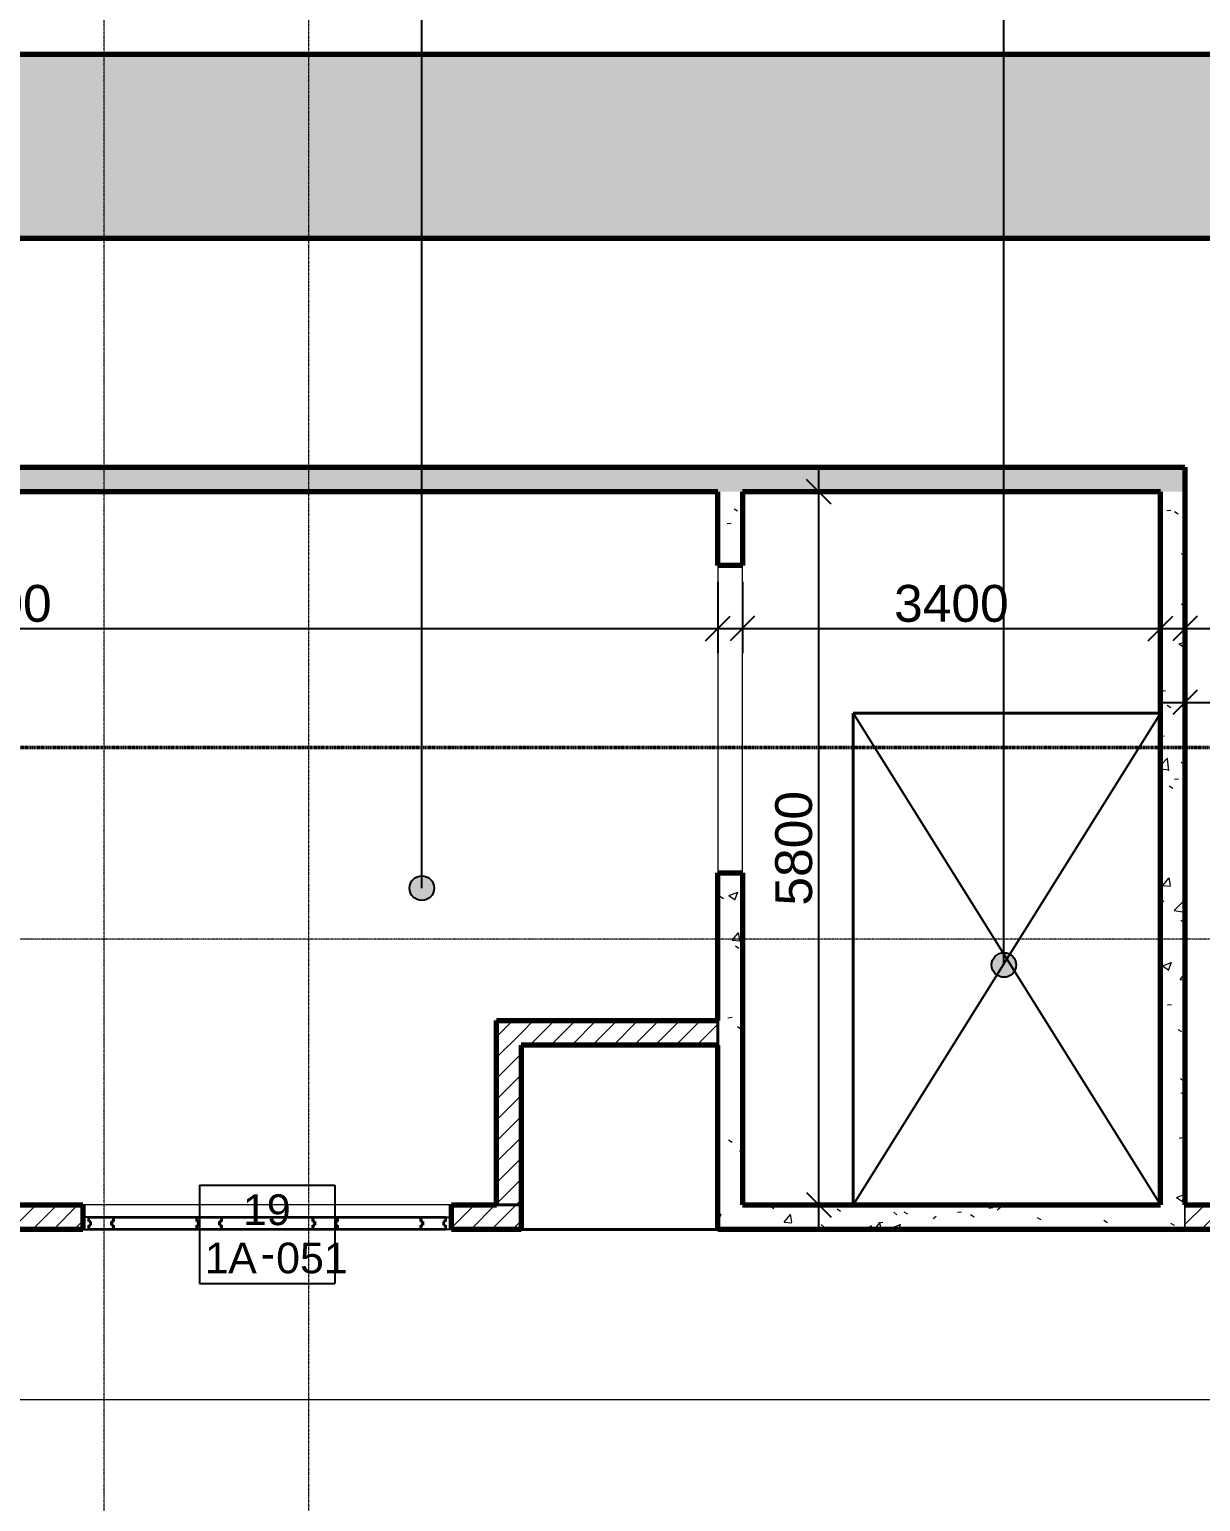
# Model space of a CAD drawing. Header units: millimetres. Extents: x -725999 to -647408, y -21008 to 19019.
# Drawn here: x -699690 to -690165, y -994 to 10979 of the extents above; entities that cross this region are included whole.
import ezdxf
from ezdxf.xclip import XClip

# ---------------------------------------------------------------- set-up
doc = ezdxf.new("R2010")
doc.units = ezdxf.units.MM
doc.header["$XCLIPFRAME"] = 0
doc.linetypes.add('DPA_Grid _ Level 100', pattern=[10, 5.5, -1.6, 1.3, -1.6])
for name, color, linetype, lineweight in [('_ _ A-DETL-OPENING', 1, 'Continuous', 25), ('A-ANNO-DIMS', 1, 'Continuous', 9), ('A-DOOR', 3, 'Continuous', 25), ('A-DOOR-E', 2, 'Continuous', 25), ('A-DOOR-FRAM', 3, 'Continuous', 25), ('A-DOOR-IDEN', 3, 'Continuous', 25), ('A-FLOR-E', 2, 'Continuous', 35), ('A-GENM', 1, 'Continuous', 9), ('A-ROOM-IDEN', 3, 'Continuous', 25), ('A-WALL', 5, 'Continuous', 35), ('A-WALL-PATT', 1, 'Continuous', 9), ('G-ANNO-SECL', 3, 'Continuous', 9), ('S-GRID', 251, 'Continuous', 9), ('WALL-E', 2, 'Continuous', 9)]:
    doc.layers.add(name, color=color, linetype=linetype, lineweight=lineweight)
doc.styles.add('Arial_1', font='arial.ttf', dxfattribs={"height": 250})
doc.styles.add('Arial_2', font='arial.ttf', dxfattribs={"height": 300})
doc.styles.add('Arial_3', font='arial.ttf', dxfattribs={"height": 2.5})
doc.dimstyles.new('DPA-DIM-3_0_T-T', dxfattribs={"dimscale": 304.8, "dimtxt": 306.07782, "dimasz": 0.656168, "dimexe": 0.656168, "dimexo": 0.0625, "dimgap": 0.164042, "dimtad": 1, "dimdec": 0, "dimzin": 0, "dimdsep": 46, "dimtxsty": 'Arial_2', "dimblk1": 'OBLIQUE', "dimblk2": 'OBLIQUE', "dimsah": 1, "dimcen": 0.09, "dimdle": 0.656168, "dimadec": 8, "dimazin": 0, "dimtfac": 1, "dimtdec": 4, "dimtix": 1, "dimtmove": 0, "dimatfit": 3, "dimfxl": 1.312336, "dimfxlon": 1, "dimtvp": 1, "dimtolj": 1, "dimtzin": 0, "dimarcsym": 2})
pattern_1 = [(50, (0, 0), (728.7365, -63.7558), [76.2, -838.2]), (355, (0, 0), (-140.9716, 764.2276), [60.96, -670.56]), (100.451, (60.7, -5.3), (587.77, 700.46675), [64.76, -712.36]), (46.184, (0, 203.2), (1084.3162, -168.171), [114.3, -1257.3]), (96.636, (90.4, 189.2), (949.6099, 989.7098), [97.14, -1068.54]), (351.184, (0, 203.2), (949.6206, 989.7012), [91.44, -1005.84]), (21, (101.6, 152.4), (606.45787, -409.06057), [76.2, -838.2]), (326, (101.6, 152.4), (247.20834, 736.7529), [60.96, -670.56]), (71.451, (152.14, 118.3), (853.66825, 327.6855), [64.76, -712.36]), (37.5, (0, 0), (12.35469, 338.22012), [33.528, -628.904, 33.528, -647.192, -673.1]), (37.5, (0, 0), (12.35469, 338.22012), [-1343.152, 33.528, -639.572]), (7.5, (0, 0), (267.27887, 400.72213), [33.528, -354.584, 33.528, -613.664, -256.54]), (7.5, (0, 0), (267.27887, 400.72213), [-1035.304, 33.528, -223.012]), (327.5, (-226.57, 0), (542.36333, -22.91534), [33.528, -220.472, 33.528, -758.952, -1051.56]), (327.5, (-226.57, 0), (542.36333, -22.91534), [-1046.48, 33.528, -1018.032]), (317.5, (-328.17, 0), (592.51696, 101.7071), [33.528, -296.672, 33.528, -492.76, -746.76]), (317.5, (-328.17, 0), (592.51696, 101.7071), [-856.488, 33.528, -713.232])]
pattern_2 = [(45, (0, 0), (-84.852814, 84.852814), [])]

# ---------------------------------------------------------------- blocks, each defined once
blk = doc.blocks.new('A33 - _Wall_ Access Panel 3000 x 3000-V1-4283-01 ENLARGED LOWER PLATFORM LEVEL - REFLECTED CEILING PLAN - SHEET 4')
at = {"layer": 'A-DOOR', "lineweight": 35}
for p, q in [((-572, 0), (-372, 0)), ((-572, -35), (-572, 0)), ((-372, 0), (-372, -35)), ((372, 0), (572, 0)), ((372, -35), (372, 0)), ((572, 0), (572, -35)), ((-1450, 0), (-1250, 0)), ((-1450, -35), (-1450, 0)), ((-1435, -35), (-1450, -35)), ((-1450, -100), (-1450, -65)), ((-1450, -65), (-1435, -65)), ((-1250, -100), (-1450, -100)), ((-1435, -65), (-1435, -35)), ((-1250, -35), (-1265, -35)), ((-1265, -35), (-1265, -65)), ((-1265, -35), (-1250, -35)), ((-1265, -65), (-1265, -35)), ((-1265, -65), (-1250, -65)), ((-1250, -65), (-1265, -65)), ((-1250, 0), (-1250, -35)), ((-1250, -35), (-1250, 0)), ((-1250, 0), (-572, 0)), ((-1250, -65), (-1250, -100)), ((-1250, -100), (-1250, -65)), ((-572, -100), (-1250, -100)), ((-572, 0), (-572, -35)), ((-557, -35), (-572, -35)), ((-572, -35), (-557, -35)), ((-572, -100), (-572, -65)), ((-572, -65), (-557, -65)), ((-557, -65), (-572, -65)), ((-572, -65), (-572, -100)), ((-372, -100), (-572, -100)), ((-557, -65), (-557, -35)), ((-557, -35), (-557, -65)), ((-372, -35), (-387, -35)), ((-387, -35), (-387, -65)), ((-387, -35), (-372, -35)), ((-387, -65), (-387, -35)), ((-387, -65), (-372, -65)), ((-372, -65), (-387, -65)), ((-372, -35), (-372, 0)), ((-372, 0), (372, 0)), ((-372, -65), (-372, -100)), ((-372, -100), (-372, -65)), ((372, -100), (-372, -100)), ((372, 0), (372, -35)), ((387, -35), (372, -35)), ((372, -35), (387, -35)), ((372, -100), (372, -65)), ((372, -65), (387, -65)), ((387, -65), (372, -65)), ((372, -65), (372, -100)), ((572, -100), (372, -100)), ((387, -65), (387, -35)), ((387, -35), (387, -65)), ((572, -35), (557, -35)), ((557, -35), (557, -65)), ((557, -35), (572, -35)), ((557, -65), (557, -35)), ((557, -65), (572, -65)), ((572, -65), (557, -65)), ((572, -35), (572, 0)), ((572, 0), (1250, 0)), ((572, -65), (572, -100)), ((572, -100), (572, -65)), ((1250, -100), (572, -100)), ((1250, 0), (1450, 0)), ((1250, -35), (1250, 0)), ((1250, 0), (1250, -35)), ((1265, -35), (1250, -35)), ((1250, -35), (1265, -35)), ((1250, -100), (1250, -65)), ((1250, -65), (1265, -65)), ((1265, -65), (1250, -65)), ((1250, -65), (1250, -100)), ((1450, -100), (1250, -100)), ((1265, -65), (1265, -35)), ((1265, -35), (1265, -65)), ((1450, -35), (1435, -35)), ((1435, -35), (1435, -65)), ((1435, -65), (1450, -65)), ((1450, 0), (1450, -35)), ((1450, -65), (1450, -100))]:
    blk.add_line(p, q, dxfattribs=at)
at = {"layer": 'A-DOOR-E'}
for p, q in [((-372, 0), (-572, 0)), ((-572, 0), (-572, -35)), ((-372, -35), (-372, 0)), ((372, 0), (372, -35)), ((572, 0), (372, 0)), ((572, -35), (572, 0)), ((-1450, 0), (-1450, -35)), ((-1450, -65), (-1450, -100)), ((-1250, 0), (-1449, 0)), ((-1449, -35), (-1435, -35)), ((-1435, -65), (-1449, -65)), ((-1449, -100), (-1250, -100)), ((-1435, -35), (-1435, -65)), ((-1265, -65), (-1265, -35)), ((-1265, -35), (-1250, -35)), ((-1250, -35), (-1265, -35)), ((-1265, -35), (-1265, -65)), ((-1265, -65), (-1265, -35)), ((-1265, -35), (-1250, -35)), ((-1250, -35), (-1265, -35)), ((-1265, -35), (-1265, -65)), ((-1265, -65), (-1265, -35)), ((-1265, -35), (-1250, -35)), ((-1265, -65), (-1265, -35)), ((-1265, -35), (-1250, -35)), ((-1265, -35), (-1250, -35)), ((-1265, -65), (-1265, -35)), ((-1250, -35), (-1265, -35)), ((-1265, -35), (-1265, -65)), ((-1250, -65), (-1265, -65)), ((-1265, -65), (-1250, -65)), ((-1250, -65), (-1265, -65)), ((-1265, -65), (-1250, -65)), ((-1250, -65), (-1265, -65)), ((-1250, -65), (-1265, -65)), ((-1250, -65), (-1265, -65)), ((-1265, -65), (-1250, -65)), ((-1250, -35), (-1250, 0)), ((-572, 0), (-1250, 0)), ((-1250, 0), (-1250, -35)), ((-1250, -35), (-1250, 0)), ((-1250, 0), (-572, 0)), ((-572, 0), (-1250, 0)), ((-1250, 0), (-1250, -35)), ((-1250, -35), (-1250, 0)), ((-1250, 0), (-572, 0)), ((-1250, -35), (-1250, 0)), ((-1250, 0), (-572, 0)), ((-1250, 0), (-572, 0)), ((-1250, -35), (-1250, 0)), ((-572, 0), (-1250, 0)), ((-1250, 0), (-1250, -35)), ((-1250, -100), (-1250, -65)), ((-1250, -65), (-1250, -100)), ((-1250, -100), (-1250, -65)), ((-1250, -65), (-1250, -100)), ((-1250, -100), (-1250, -65)), ((-1250, -100), (-1250, -65)), ((-1250, -100), (-1250, -65)), ((-1250, -65), (-1250, -100)), ((-1250, -100), (-572, -100)), ((-572, -100), (-1250, -100)), ((-1250, -100), (-572, -100)), ((-572, -100), (-1250, -100)), ((-572, -100), (-1250, -100)), ((-572, -100), (-1250, -100)), ((-1250, -100), (-572, -100)), ((-572, -35), (-572, 0)), ((-572, 0), (-572, -35)), ((-572, -35), (-572, 0)), ((-572, 0), (-572, -35)), ((-572, 0), (-572, -35)), ((-572, 0), (-572, -35)), ((-572, -35), (-572, 0)), ((-572, -35), (-557, -35)), ((-557, -35), (-572, -35)), ((-572, -35), (-557, -35)), ((-557, -35), (-572, -35)), ((-572, -35), (-557, -35)), ((-572, -35), (-557, -35)), ((-572, -35), (-557, -35)), ((-557, -35), (-572, -35)), ((-557, -65), (-572, -65)), ((-572, -65), (-572, -100)), ((-572, -100), (-572, -65)), ((-572, -65), (-557, -65)), ((-557, -65), (-572, -65)), ((-572, -65), (-572, -100)), ((-572, -100), (-572, -65)), ((-572, -65), (-557, -65)), ((-557, -65), (-572, -65)), ((-572, -65), (-572, -100)), ((-557, -65), (-572, -65)), ((-572, -65), (-572, -100)), ((-572, -65), (-572, -100)), ((-557, -65), (-572, -65)), ((-572, -100), (-572, -65)), ((-572, -65), (-557, -65)), ((-572, -100), (-372, -100)), ((-557, -35), (-557, -65)), ((-557, -65), (-557, -35)), ((-557, -35), (-557, -65)), ((-557, -65), (-557, -35)), ((-557, -35), (-557, -65)), ((-557, -35), (-557, -65)), ((-557, -35), (-557, -65)), ((-557, -65), (-557, -35)), ((-387, -65), (-387, -35)), ((-387, -35), (-372, -35)), ((-372, -35), (-387, -35)), ((-387, -35), (-387, -65)), ((-387, -65), (-387, -35)), ((-387, -35), (-372, -35)), ((-372, -35), (-387, -35)), ((-387, -35), (-387, -65)), ((-387, -65), (-387, -35)), ((-387, -35), (-372, -35)), ((-387, -65), (-387, -35)), ((-387, -35), (-372, -35)), ((-387, -35), (-372, -35)), ((-387, -65), (-387, -35)), ((-372, -35), (-387, -35)), ((-387, -35), (-387, -65)), ((-372, -65), (-387, -65)), ((-387, -65), (-372, -65)), ((-372, -65), (-387, -65)), ((-387, -65), (-372, -65)), ((-372, -65), (-387, -65)), ((-372, -65), (-387, -65)), ((-372, -65), (-387, -65)), ((-387, -65), (-372, -65)), ((372, 0), (-372, 0)), ((-372, 0), (-372, -35)), ((-372, -35), (-372, 0)), ((-372, 0), (372, 0)), ((372, 0), (-372, 0)), ((-372, 0), (-372, -35)), ((-372, -35), (-372, 0)), ((-372, 0), (372, 0)), ((-372, -35), (-372, 0)), ((-372, 0), (372, 0)), ((-372, 0), (372, 0)), ((-372, -35), (-372, 0)), ((372, 0), (-372, 0)), ((-372, 0), (-372, -35)), ((-372, -100), (-372, -65)), ((-372, -65), (-372, -100)), ((-372, -100), (-372, -65)), ((-372, -65), (-372, -100)), ((-372, -100), (-372, -65)), ((-372, -100), (-372, -65)), ((-372, -100), (-372, -65)), ((-372, -65), (-372, -100)), ((-372, -100), (372, -100)), ((372, -100), (-372, -100)), ((-372, -100), (372, -100)), ((372, -100), (-372, -100)), ((372, -100), (-372, -100)), ((372, -100), (-372, -100)), ((-372, -100), (372, -100)), ((372, -35), (372, 0)), ((372, 0), (372, -35)), ((372, -35), (372, 0)), ((372, 0), (372, -35)), ((372, 0), (372, -35)), ((372, 0), (372, -35)), ((372, -35), (372, 0)), ((372, -35), (387, -35)), ((387, -35), (372, -35)), ((372, -35), (387, -35)), ((387, -35), (372, -35)), ((372, -35), (387, -35)), ((372, -35), (387, -35)), ((372, -35), (387, -35)), ((387, -35), (372, -35)), ((387, -65), (372, -65)), ((372, -65), (372, -100)), ((372, -100), (372, -65)), ((372, -65), (387, -65)), ((387, -65), (372, -65)), ((372, -65), (372, -100)), ((372, -100), (372, -65)), ((372, -65), (387, -65)), ((387, -65), (372, -65)), ((372, -65), (372, -100)), ((387, -65), (372, -65)), ((372, -65), (372, -100)), ((372, -65), (372, -100)), ((387, -65), (372, -65)), ((372, -100), (372, -65)), ((372, -65), (387, -65)), ((372, -100), (572, -100)), ((387, -35), (387, -65)), ((387, -65), (387, -35)), ((387, -35), (387, -65)), ((387, -65), (387, -35)), ((387, -35), (387, -65)), ((387, -35), (387, -65)), ((387, -35), (387, -65)), ((387, -65), (387, -35)), ((557, -65), (557, -35)), ((557, -35), (572, -35)), ((572, -35), (557, -35)), ((557, -35), (557, -65)), ((557, -65), (557, -35)), ((557, -35), (572, -35)), ((572, -35), (557, -35)), ((557, -35), (557, -65)), ((557, -65), (557, -35)), ((557, -35), (572, -35)), ((557, -65), (557, -35)), ((557, -35), (572, -35)), ((557, -35), (572, -35)), ((557, -65), (557, -35)), ((572, -35), (557, -35)), ((557, -35), (557, -65)), ((572, -65), (557, -65)), ((557, -65), (572, -65)), ((572, -65), (557, -65)), ((557, -65), (572, -65)), ((572, -65), (557, -65)), ((572, -65), (557, -65)), ((572, -65), (557, -65)), ((557, -65), (572, -65)), ((1250, 0), (572, 0)), ((572, 0), (572, -35)), ((572, -35), (572, 0)), ((572, 0), (1250, 0)), ((1250, 0), (572, 0)), ((572, 0), (572, -35)), ((572, -35), (572, 0)), ((572, 0), (1250, 0)), ((572, -35), (572, 0)), ((572, 0), (1250, 0)), ((572, 0), (1250, 0)), ((572, -35), (572, 0)), ((1250, 0), (572, 0)), ((572, 0), (572, -35)), ((572, -100), (572, -65)), ((572, -65), (572, -100)), ((572, -100), (572, -65)), ((572, -65), (572, -100)), ((572, -100), (572, -65)), ((572, -100), (572, -65)), ((572, -100), (572, -65)), ((572, -65), (572, -100)), ((572, -100), (1250, -100)), ((1250, -100), (572, -100)), ((572, -100), (1250, -100)), ((1250, -100), (572, -100)), ((1250, -100), (572, -100)), ((1250, -100), (572, -100)), ((572, -100), (1250, -100)), ((1450, 0), (1250, 0)), ((1250, 0), (1250, -35)), ((1250, -35), (1250, 0)), ((1250, 0), (1250, -35)), ((1250, -35), (1250, 0)), ((1250, 0), (1250, -35)), ((1250, 0), (1250, -35)), ((1250, 0), (1250, -35)), ((1250, -35), (1250, 0)), ((1250, -35), (1265, -35)), ((1265, -35), (1250, -35)), ((1250, -35), (1265, -35)), ((1265, -35), (1250, -35)), ((1250, -35), (1265, -35)), ((1250, -35), (1265, -35)), ((1250, -35), (1265, -35)), ((1265, -35), (1250, -35)), ((1265, -65), (1250, -65)), ((1250, -65), (1250, -100)), ((1250, -100), (1250, -65)), ((1250, -65), (1265, -65)), ((1265, -65), (1250, -65)), ((1250, -65), (1250, -100)), ((1250, -100), (1250, -65)), ((1250, -65), (1265, -65)), ((1265, -65), (1250, -65)), ((1250, -65), (1250, -100)), ((1265, -65), (1250, -65)), ((1250, -65), (1250, -100)), ((1250, -65), (1250, -100)), ((1265, -65), (1250, -65)), ((1250, -100), (1250, -65)), ((1250, -65), (1265, -65)), ((1250, -100), (1450, -100)), ((1265, -35), (1265, -65)), ((1265, -65), (1265, -35)), ((1265, -35), (1265, -65)), ((1265, -65), (1265, -35)), ((1265, -35), (1265, -65)), ((1265, -35), (1265, -65)), ((1265, -35), (1265, -65)), ((1265, -65), (1265, -35)), ((1435, -65), (1435, -35)), ((1435, -35), (1450, -35)), ((1450, -65), (1435, -65)), ((1450, -35), (1450, 0)), ((1450, -100), (1450, -65))]:
    blk.add_line(p, q, dxfattribs=at)
at = {"layer": 'A-DOOR-FRAM'}
for p, q in [((-1500, 0), (-1500, -100)), ((-1450, 0), (-1500, 0)), ((-1500, -100), (-1450, -100)), ((-1450, -35), (-1450, 0)), ((-1435, -35), (-1450, -35)), ((-1450, -65), (-1435, -65)), ((-1450, -100), (-1450, -65)), ((-1435, -65), (-1435, -35)), ((1435, -65), (1435, -35)), ((1435, -35), (1450, -35)), ((1450, -65), (1435, -65)), ((1450, 0), (1500, 0)), ((1450, -35), (1450, 0)), ((1450, -100), (1450, -65)), ((1500, -100), (1450, -100)), ((1500, 0), (1500, -100))]:
    blk.add_line(p, q, dxfattribs=at)
blk = doc.blocks.new('DPA_Door Tag - Standard-4918896-4283-01 ENLARGED LOWER PLATFORM LEVEL - REFLECTED CEILING PLAN - SHEET 4')
at = {"layer": 'A-DOOR-IDEN'}
for p, q in [((-5.5, 4), (-5.5, -4)), ((-5.5, 4), (5.5, 4)), ((5.5, 4), (5.5, -4)), ((-5.5, -4), (5.5, -4))]:
    blk.add_line(p, q, dxfattribs=at)
at = {"layer": 'A-DOOR-IDEN', "lineweight": 9, "insert": (-0.53, -0.28), "char_height": 2.5, "width": 1.443, "attachment_point": 1, "style": 'Arial_3'}
blk.add_mtext('-', dxfattribs=at)
blk = doc.blocks.new('A33 - _Wall_ Access Panel 3000 x 3000-18927020-4180-01 LOWER PLATFORM LEVEL - REFLECTED CEILING PLAN')
at = {"layer": 'A-DOOR', "lineweight": 9}
for p, q in [((-572, 0), (-372, 0)), ((-572, -35), (-572, 0)), ((-372, 0), (-372, -35)), ((372, 0), (572, 0)), ((372, -35), (372, 0)), ((572, 0), (572, -35)), ((-1450, 0), (-1250, 0)), ((-1450, -35), (-1450, 0)), ((-1435, -35), (-1450, -35)), ((-1450, -100), (-1450, -65)), ((-1450, -65), (-1435, -65)), ((-1250, -100), (-1450, -100)), ((-1435, -65), (-1435, -35)), ((-1250, -35), (-1265, -35)), ((-1265, -35), (-1265, -65)), ((-1265, -35), (-1250, -35)), ((-1265, -65), (-1265, -35)), ((-1265, -65), (-1250, -65)), ((-1250, -65), (-1265, -65)), ((-1250, 0), (-1250, -35)), ((-1250, -35), (-1250, 0)), ((-1250, 0), (-572, 0)), ((-1250, -65), (-1250, -100)), ((-1250, -100), (-1250, -65)), ((-572, -100), (-1250, -100)), ((-572, 0), (-572, -35)), ((-557, -35), (-572, -35)), ((-572, -35), (-557, -35)), ((-572, -100), (-572, -65)), ((-572, -65), (-557, -65)), ((-557, -65), (-572, -65)), ((-572, -65), (-572, -100)), ((-372, -100), (-572, -100)), ((-557, -65), (-557, -35)), ((-557, -35), (-557, -65)), ((-372, -35), (-387, -35)), ((-387, -35), (-387, -65)), ((-387, -35), (-372, -35)), ((-387, -65), (-387, -35)), ((-387, -65), (-372, -65)), ((-372, -65), (-387, -65)), ((-372, -35), (-372, 0)), ((-372, 0), (372, 0)), ((-372, -65), (-372, -100)), ((-372, -100), (-372, -65)), ((372, -100), (-372, -100)), ((372, 0), (372, -35)), ((387, -35), (372, -35)), ((372, -35), (387, -35)), ((372, -100), (372, -65)), ((372, -65), (387, -65)), ((387, -65), (372, -65)), ((372, -65), (372, -100)), ((572, -100), (372, -100)), ((387, -65), (387, -35)), ((387, -35), (387, -65)), ((572, -35), (557, -35)), ((557, -35), (557, -65)), ((557, -35), (572, -35)), ((557, -65), (557, -35)), ((557, -65), (572, -65)), ((572, -65), (557, -65)), ((572, -35), (572, 0)), ((572, 0), (1250, 0)), ((572, -65), (572, -100)), ((572, -100), (572, -65)), ((1250, -100), (572, -100)), ((1250, 0), (1450, 0)), ((1250, -35), (1250, 0)), ((1250, 0), (1250, -35)), ((1265, -35), (1250, -35)), ((1250, -35), (1265, -35)), ((1250, -100), (1250, -65)), ((1250, -65), (1265, -65)), ((1265, -65), (1250, -65)), ((1250, -65), (1250, -100)), ((1450, -100), (1250, -100)), ((1265, -65), (1265, -35)), ((1265, -35), (1265, -65)), ((1450, -35), (1435, -35)), ((1435, -35), (1435, -65)), ((1435, -65), (1450, -65)), ((1450, 0), (1450, -35)), ((1450, -65), (1450, -100))]:
    blk.add_line(p, q, dxfattribs=at)
at = {"layer": 'A-DOOR-E'}
for p, q in [((-372, 0), (-572, 0)), ((-572, 0), (-572, -35)), ((-372, -35), (-372, 0)), ((372, 0), (372, -35)), ((572, 0), (372, 0)), ((572, -35), (572, 0)), ((-1250, 0), (-1450, 0)), ((-1450, 0), (-1450, -35)), ((-1450, -35), (-1435, -35)), ((-1435, -65), (-1450, -65)), ((-1450, -65), (-1450, -100)), ((-1450, -100), (-1250, -100)), ((-1435, -35), (-1435, -65)), ((-1265, -65), (-1265, -35)), ((-1265, -35), (-1250, -35)), ((-1250, -35), (-1265, -35)), ((-1265, -35), (-1265, -65)), ((-1265, -65), (-1265, -35)), ((-1265, -35), (-1250, -35)), ((-1250, -35), (-1265, -35)), ((-1265, -35), (-1265, -65)), ((-1265, -65), (-1265, -35)), ((-1265, -35), (-1250, -35)), ((-1265, -65), (-1265, -35)), ((-1265, -35), (-1250, -35)), ((-1265, -35), (-1250, -35)), ((-1265, -65), (-1265, -35)), ((-1250, -35), (-1265, -35)), ((-1265, -35), (-1265, -65)), ((-1250, -65), (-1265, -65)), ((-1265, -65), (-1250, -65)), ((-1250, -65), (-1265, -65)), ((-1265, -65), (-1250, -65)), ((-1250, -65), (-1265, -65)), ((-1250, -65), (-1265, -65)), ((-1250, -65), (-1265, -65)), ((-1265, -65), (-1250, -65)), ((-1250, -35), (-1250, 0)), ((-572, 0), (-1250, 0)), ((-1250, 0), (-1250, -35)), ((-1250, -35), (-1250, 0)), ((-1250, 0), (-572, 0)), ((-572, 0), (-1250, 0)), ((-1250, 0), (-1250, -35)), ((-1250, -35), (-1250, 0)), ((-1250, 0), (-572, 0)), ((-1250, -35), (-1250, 0)), ((-1250, 0), (-572, 0)), ((-1250, 0), (-572, 0)), ((-1250, -35), (-1250, 0)), ((-572, 0), (-1250, 0)), ((-1250, 0), (-1250, -35)), ((-1250, -100), (-1250, -65)), ((-1250, -65), (-1250, -100)), ((-1250, -100), (-1250, -65)), ((-1250, -65), (-1250, -100)), ((-1250, -100), (-1250, -65)), ((-1250, -100), (-1250, -65)), ((-1250, -100), (-1250, -65)), ((-1250, -65), (-1250, -100)), ((-1250, -100), (-572, -100)), ((-572, -100), (-1250, -100)), ((-1250, -100), (-572, -100)), ((-572, -100), (-1250, -100)), ((-572, -100), (-1250, -100)), ((-572, -100), (-1250, -100)), ((-1250, -100), (-572, -100)), ((-572, -35), (-572, 0)), ((-572, 0), (-572, -35)), ((-572, -35), (-572, 0)), ((-572, 0), (-572, -35)), ((-572, 0), (-572, -35)), ((-572, 0), (-572, -35)), ((-572, -35), (-572, 0)), ((-572, -35), (-557, -35)), ((-557, -35), (-572, -35)), ((-572, -35), (-557, -35)), ((-557, -35), (-572, -35)), ((-572, -35), (-557, -35)), ((-572, -35), (-557, -35)), ((-572, -35), (-557, -35)), ((-557, -35), (-572, -35)), ((-557, -65), (-572, -65)), ((-572, -65), (-572, -100)), ((-572, -100), (-572, -65)), ((-572, -65), (-557, -65)), ((-557, -65), (-572, -65)), ((-572, -65), (-572, -100)), ((-572, -100), (-572, -65)), ((-572, -65), (-557, -65)), ((-557, -65), (-572, -65)), ((-572, -65), (-572, -100)), ((-557, -65), (-572, -65)), ((-572, -65), (-572, -100)), ((-572, -65), (-572, -100)), ((-557, -65), (-572, -65)), ((-572, -100), (-572, -65)), ((-572, -65), (-557, -65)), ((-572, -100), (-372, -100)), ((-557, -35), (-557, -65)), ((-557, -65), (-557, -35)), ((-557, -35), (-557, -65)), ((-557, -65), (-557, -35)), ((-557, -35), (-557, -65)), ((-557, -35), (-557, -65)), ((-557, -35), (-557, -65)), ((-557, -65), (-557, -35)), ((-387, -65), (-387, -35)), ((-387, -35), (-372, -35)), ((-372, -35), (-387, -35)), ((-387, -35), (-387, -65)), ((-387, -65), (-387, -35)), ((-387, -35), (-372, -35)), ((-372, -35), (-387, -35)), ((-387, -35), (-387, -65)), ((-387, -65), (-387, -35)), ((-387, -35), (-372, -35)), ((-387, -65), (-387, -35)), ((-387, -35), (-372, -35)), ((-387, -35), (-372, -35)), ((-387, -65), (-387, -35)), ((-372, -35), (-387, -35)), ((-387, -35), (-387, -65)), ((-372, -65), (-387, -65)), ((-387, -65), (-372, -65)), ((-372, -65), (-387, -65)), ((-387, -65), (-372, -65)), ((-372, -65), (-387, -65)), ((-372, -65), (-387, -65)), ((-372, -65), (-387, -65)), ((-387, -65), (-372, -65)), ((372, 0), (-372, 0)), ((-372, 0), (-372, -35)), ((-372, -35), (-372, 0)), ((-372, 0), (372, 0)), ((372, 0), (-372, 0)), ((-372, 0), (-372, -35)), ((-372, -35), (-372, 0)), ((-372, 0), (372, 0)), ((-372, -35), (-372, 0)), ((-372, 0), (372, 0)), ((-372, 0), (372, 0)), ((-372, -35), (-372, 0)), ((372, 0), (-372, 0)), ((-372, 0), (-372, -35)), ((-372, -100), (-372, -65)), ((-372, -65), (-372, -100)), ((-372, -100), (-372, -65)), ((-372, -65), (-372, -100)), ((-372, -100), (-372, -65)), ((-372, -100), (-372, -65)), ((-372, -100), (-372, -65)), ((-372, -65), (-372, -100)), ((-372, -100), (372, -100)), ((372, -100), (-372, -100)), ((-372, -100), (372, -100)), ((372, -100), (-372, -100)), ((372, -100), (-372, -100)), ((372, -100), (-372, -100)), ((-372, -100), (372, -100)), ((372, -35), (372, 0)), ((372, 0), (372, -35)), ((372, -35), (372, 0)), ((372, 0), (372, -35)), ((372, 0), (372, -35)), ((372, 0), (372, -35)), ((372, -35), (372, 0)), ((372, -35), (387, -35)), ((387, -35), (372, -35)), ((372, -35), (387, -35)), ((387, -35), (372, -35)), ((372, -35), (387, -35)), ((372, -35), (387, -35)), ((372, -35), (387, -35)), ((387, -35), (372, -35)), ((387, -65), (372, -65)), ((372, -65), (372, -100)), ((372, -100), (372, -65)), ((372, -65), (387, -65)), ((387, -65), (372, -65)), ((372, -65), (372, -100)), ((372, -100), (372, -65)), ((372, -65), (387, -65)), ((387, -65), (372, -65)), ((372, -65), (372, -100)), ((387, -65), (372, -65)), ((372, -65), (372, -100)), ((372, -65), (372, -100)), ((387, -65), (372, -65)), ((372, -100), (372, -65)), ((372, -65), (387, -65)), ((372, -100), (572, -100)), ((387, -35), (387, -65)), ((387, -65), (387, -35)), ((387, -35), (387, -65)), ((387, -65), (387, -35)), ((387, -35), (387, -65)), ((387, -35), (387, -65)), ((387, -35), (387, -65)), ((387, -65), (387, -35)), ((557, -65), (557, -35)), ((557, -35), (572, -35)), ((572, -35), (557, -35)), ((557, -35), (557, -65)), ((557, -65), (557, -35)), ((557, -35), (572, -35)), ((572, -35), (557, -35)), ((557, -35), (557, -65)), ((557, -65), (557, -35)), ((557, -35), (572, -35)), ((557, -65), (557, -35)), ((557, -35), (572, -35)), ((557, -35), (572, -35)), ((557, -65), (557, -35)), ((572, -35), (557, -35)), ((557, -35), (557, -65)), ((572, -65), (557, -65)), ((557, -65), (572, -65)), ((572, -65), (557, -65)), ((557, -65), (572, -65)), ((572, -65), (557, -65)), ((572, -65), (557, -65)), ((572, -65), (557, -65)), ((557, -65), (572, -65)), ((1250, 0), (572, 0)), ((572, 0), (572, -35)), ((572, -35), (572, 0)), ((572, 0), (1250, 0)), ((1250, 0), (572, 0)), ((572, 0), (572, -35)), ((572, -35), (572, 0)), ((572, 0), (1250, 0)), ((572, -35), (572, 0)), ((572, 0), (1250, 0)), ((572, 0), (1250, 0)), ((572, -35), (572, 0)), ((1250, 0), (572, 0)), ((572, 0), (572, -35)), ((572, -100), (572, -65)), ((572, -65), (572, -100)), ((572, -100), (572, -65)), ((572, -65), (572, -100)), ((572, -100), (572, -65)), ((572, -100), (572, -65)), ((572, -100), (572, -65)), ((572, -65), (572, -100)), ((572, -100), (1250, -100)), ((1250, -100), (572, -100)), ((572, -100), (1250, -100)), ((1250, -100), (572, -100)), ((1250, -100), (572, -100)), ((1250, -100), (572, -100)), ((572, -100), (1250, -100)), ((1450, 0), (1250, 0)), ((1250, 0), (1250, -35)), ((1250, -35), (1250, 0)), ((1250, 0), (1250, -35)), ((1250, -35), (1250, 0)), ((1250, 0), (1250, -35)), ((1250, 0), (1250, -35)), ((1250, 0), (1250, -35)), ((1250, -35), (1250, 0)), ((1250, -35), (1265, -35)), ((1265, -35), (1250, -35)), ((1250, -35), (1265, -35)), ((1265, -35), (1250, -35)), ((1250, -35), (1265, -35)), ((1250, -35), (1265, -35)), ((1250, -35), (1265, -35)), ((1265, -35), (1250, -35)), ((1265, -65), (1250, -65)), ((1250, -65), (1250, -100)), ((1250, -100), (1250, -65)), ((1250, -65), (1265, -65)), ((1265, -65), (1250, -65)), ((1250, -65), (1250, -100)), ((1250, -100), (1250, -65)), ((1250, -65), (1265, -65)), ((1265, -65), (1250, -65)), ((1250, -65), (1250, -100)), ((1265, -65), (1250, -65)), ((1250, -65), (1250, -100)), ((1250, -65), (1250, -100)), ((1265, -65), (1250, -65)), ((1250, -100), (1250, -65)), ((1250, -65), (1265, -65)), ((1250, -100), (1450, -100)), ((1265, -35), (1265, -65)), ((1265, -65), (1265, -35)), ((1265, -35), (1265, -65)), ((1265, -65), (1265, -35)), ((1265, -35), (1265, -65)), ((1265, -35), (1265, -65)), ((1265, -35), (1265, -65)), ((1265, -65), (1265, -35)), ((1435, -65), (1435, -35)), ((1435, -35), (1450, -35)), ((1450, -65), (1435, -65)), ((1450, -35), (1450, 0)), ((1450, -100), (1450, -65))]:
    blk.add_line(p, q, dxfattribs=at)
at = {"layer": 'A-DOOR-FRAM'}
for p, q in [((-1500, 0), (-1500, -100)), ((-1450, 0), (-1500, 0)), ((-1500, -100), (-1450, -100)), ((-1450, -35), (-1450, 0)), ((-1435, -35), (-1450, -35)), ((-1450, -65), (-1435, -65)), ((-1450, -100), (-1450, -65)), ((-1435, -65), (-1435, -35)), ((1435, -65), (1435, -35)), ((1435, -35), (1450, -35)), ((1450, -65), (1435, -65)), ((1450, 0), (1500, 0)), ((1450, -35), (1450, 0)), ((1450, -100), (1450, -65)), ((1500, -100), (1450, -100)), ((1500, 0), (1500, -100))]:
    blk.add_line(p, q, dxfattribs=at)
blk = doc.blocks.new('Stucture Guage3 - Stucture Guage-9321298-4180-01 LOWER PLATFORM LEVEL - REFLECTED CEILING PLAN')
at = {"layer": 'A-GENM'}
blk.add_line((-708629, -163), (-653199, -163), dxfattribs=at)
blk = doc.blocks.new('C-1-PP19-AR-4180-01-B_20250908-040939_EXDOWNLIGHT')
at = {"layer": 'A-DOOR-E'}
blk.add_blockref('A33 - _Wall_ Access Panel 3000 x 3000-18927020-4180-01 LOWER PLATFORM LEVEL - REFLECTED CEILING PLAN', (46925, -2260), dxfattribs=at)
at = {"layer": 'A-GENM'}
blk.add_blockref('Stucture Guage3 - Stucture Guage-9321298-4180-01 LOWER PLATFORM LEVEL - REFLECTED CEILING PLAN', (743759, -3579), dxfattribs=at)
blk = doc.blocks.new('_Oblique')
at = {"color": 0, "linetype": 'ByBlock', "lineweight": -2}
blk.add_line((-0.5, -0.5), (0.5, 0.5), dxfattribs=at)
blk = doc.blocks.new('*D758')
at = {"layer": 'A-ANNO-DIMS', "color": 0, "lineweight": -2, "transparency": 16777216}
for p, q in [((-8455, 11028), (-8455, 10447)), ((3545, 11028), (3545, 10447)), ((-8655, 10647), (3745, 10647))]:
    blk.add_line(p, q, dxfattribs=at)
at = {"layer": 'Defpoints', "color": 0, "transparency": 16777216}
for p in [(-8455, 11047), (3545, 11047), (3545, 10647)]:
    blk.add_point(p, dxfattribs=at)
at = {"layer": 'A-ANNO-DIMS', "color": 0, "lineweight": -2, "transparency": 16777216, "xscale": 200, "yscale": 200, "zscale": 200, "rotation": 180}
blk.add_blockref('_Oblique', (-8455, 10647), dxfattribs=at)
at = {"layer": 'A-ANNO-DIMS', "color": 0, "lineweight": -2, "transparency": 16777216, "xscale": 200, "yscale": 200, "zscale": 200}
blk.add_blockref('_Oblique', (3545, 10647), dxfattribs=at)
at = {"layer": 'A-ANNO-DIMS', "color": 0, "transparency": 16777216, "insert": (-2455, 10850), "char_height": 300, "width": 1384.41, "attachment_point": 5, "style": 'Arial_2'}
blk.add_mtext('\\A1;12000', dxfattribs=at)
blk = doc.blocks.new('*D759')
at = {"layer": 'A-ANNO-DIMS', "color": 0, "lineweight": -2, "transparency": 16777216}
for p, q in [((3745, 11028), (3745, 10447)), ((7145, 11028), (7145, 10447)), ((3545, 10647), (7345, 10647))]:
    blk.add_line(p, q, dxfattribs=at)
at = {"layer": 'Defpoints', "color": 0, "transparency": 16777216}
for p in [(3745, 11047), (7145, 11047), (7145, 10647)]:
    blk.add_point(p, dxfattribs=at)
at = {"layer": 'A-ANNO-DIMS', "color": 0, "lineweight": -2, "transparency": 16777216, "xscale": 200, "yscale": 200, "zscale": 200, "rotation": 180}
blk.add_blockref('_Oblique', (3745, 10647), dxfattribs=at)
at = {"layer": 'A-ANNO-DIMS', "color": 0, "lineweight": -2, "transparency": 16777216, "xscale": 200, "yscale": 200, "zscale": 200}
blk.add_blockref('_Oblique', (7145, 10647), dxfattribs=at)
at = {"layer": 'A-ANNO-DIMS', "color": 0, "transparency": 16777216, "insert": (5445, 10850), "char_height": 300, "width": 1107.53, "attachment_point": 5, "style": 'Arial_2'}
blk.add_mtext('\\A1;3400', dxfattribs=at)
blk = doc.blocks.new('*D760')
at = {"layer": 'A-ANNO-DIMS', "color": 0, "lineweight": -2, "transparency": 16777216}
for p, q in [((7345, 11028), (7345, 10447)), ((17185, 11028), (17185, 10447)), ((7145, 10647), (17385, 10647))]:
    blk.add_line(p, q, dxfattribs=at)
at = {"layer": 'Defpoints', "color": 0, "transparency": 16777216}
for p in [(7345, 11047), (17185, 11047), (17185, 10647)]:
    blk.add_point(p, dxfattribs=at)
at = {"layer": 'A-ANNO-DIMS', "color": 0, "lineweight": -2, "transparency": 16777216, "xscale": 200, "yscale": 200, "zscale": 200, "rotation": 180}
blk.add_blockref('_Oblique', (7345, 10647), dxfattribs=at)
at = {"layer": 'A-ANNO-DIMS', "color": 0, "lineweight": -2, "transparency": 16777216, "xscale": 200, "yscale": 200, "zscale": 200}
blk.add_blockref('_Oblique', (17185, 10647), dxfattribs=at)
at = {"layer": 'A-ANNO-DIMS', "color": 0, "transparency": 16777216, "insert": (12265, 10850), "char_height": 300, "width": 1107.53, "attachment_point": 5, "style": 'Arial_2'}
blk.add_mtext('\\A1;9840', dxfattribs=at)
blk = doc.blocks.new('*D779')
at = {"layer": 'A-ANNO-DIMS', "color": 0, "lineweight": -2, "transparency": 16777216}
for p, q in [((7345, 10428), (7345, 9847)), ((15130, 9666), (15130, 10247)), ((7145, 10047), (15330, 10047))]:
    blk.add_line(p, q, dxfattribs=at)
at = {"layer": 'Defpoints', "color": 0, "transparency": 16777216}
for p in [(7345, 10447), (15130, 10047), (15130, 9647)]:
    blk.add_point(p, dxfattribs=at)
at = {"layer": 'A-ANNO-DIMS', "color": 0, "lineweight": -2, "transparency": 16777216, "xscale": 200, "yscale": 200, "zscale": 200, "rotation": 180}
blk.add_blockref('_Oblique', (7345, 10047), dxfattribs=at)
at = {"layer": 'A-ANNO-DIMS', "color": 0, "lineweight": -2, "transparency": 16777216, "xscale": 200, "yscale": 200, "zscale": 200}
blk.add_blockref('_Oblique', (15130, 10047), dxfattribs=at)
at = {"layer": 'A-ANNO-DIMS', "color": 0, "transparency": 16777216, "insert": (11238, 10250), "char_height": 300, "width": 1107.53, "attachment_point": 5, "style": 'Arial_2'}
blk.add_mtext('\\A1;7785', dxfattribs=at)
blk = doc.blocks.new('*D782')
at = {"layer": 'A-ANNO-DIMS', "color": 0, "lineweight": -2, "transparency": 16777216}
for p, q in [((4367, 5760), (4367, 11960)), ((3986, 11760), (4567, 11760)), ((4748, 5960), (4167, 5960))]:
    blk.add_line(p, q, dxfattribs=at)
at = {"layer": 'Defpoints', "color": 0, "transparency": 16777216}
for p in [(3967, 11760), (4367, 11760), (4767, 5960)]:
    blk.add_point(p, dxfattribs=at)
at = {"layer": 'A-ANNO-DIMS', "color": 0, "lineweight": -2, "transparency": 16777216, "xscale": 200, "yscale": 200, "zscale": 200}
for p, rotation in [((4367, 11760), 90), ((4367, 5960), 270)]:
    blk.add_blockref('_Oblique', p, dxfattribs=dict(at, rotation=rotation))
at = {"layer": 'A-ANNO-DIMS', "color": 0, "transparency": 16777216, "insert": (4164, 8860), "char_height": 300, "width": 1107.53, "attachment_point": 5, "rotation": 90, "style": 'Arial_2'}
blk.add_mtext('\\A1;5800', dxfattribs=at)
blk = doc.blocks.new('*U744')
at = {"layer": '_ _ A-DETL-OPENING'}
for p, q in [((4645.1, 5959.6), (4645.1, 9959.6)), ((4645.1, 9959.6), (7145.1, 9959.6)), ((7145.1, 9959.6), (4645.1, 5959.6)), ((4645.1, 9959.6), (7145.1, 5959.6)), ((7145.1, 9959.6), (7145.1, 5959.6)), ((7145.1, 5959.6), (4645.1, 5959.6))]:
    blk.add_line(p, q, dxfattribs=at)
at = {"layer": 'S-GRID', "linetype": 'DPA_Grid _ Level 100'}
for p, q in [((-1444.9, -16466.6), (-1444.9, 22660)), ((220.1, -16466.6), (220.1, 22660)), ((45315.1, 8120), (-27001, 8120))]:
    blk.add_line(p, q, dxfattribs=at)
at = {"layer": 'A-ANNO-DIMS'}
dim = blk.add_linear_dim(base=(4366.7, 11760), p1=(4766.7, 5959.6), p2=(3966.7, 11760), angle=90, dimstyle='DPA-DIM-3_0_T-T', override={"dimpost": '<>', "dimfxl": 5855.35315}, dxfattribs=at)
dim.commit()
dim.dimension.update_dxf_attribs({"geometry": '*D782', "text_midpoint": (4163.5, 8859.8)})
for base, p1, p2, override, picture, middle in [((3545.1, 10647.1), (-8454.9, 11047.1), (3545.1, 11047.1), {"dimpost": '<>', "dimfxl": 12000}, '*D758', (-2454.9, 10850.3)), ((7145.1, 10647.1), (3745.1, 11047.1), (7145.1, 11047.1), {"dimpost": '<>', "dimfxl": 3400}, '*D759', (5445.1, 10850.4)), ((17185.1, 10647.1), (7345.1, 11047.1), (17185.1, 11047.1), {"dimpost": '<>', "dimfxl": 9840}, '*D760', (12265.1, 10850.3)), ((15130.1, 10047.1), (7345.1, 10447.1), (15130.1, 9647.1), {"dimpost": '<>', "dimfxl": 7826.021039}, '*D779', (11237.6, 10250.3))]:
    dim = blk.add_linear_dim(base=base, p1=p1, p2=p2, dimstyle='DPA-DIM-3_0_T-T', override=override, dxfattribs=at)
    dim.commit()
    dim.dimension.update_dxf_attribs({"geometry": picture, "text_midpoint": middle})

msp = doc.modelspace()

# ---------------------------------------------------------------- hatches: boundary and pattern name
at = {"layer": 'A-ROOM-IDEN'}
h = msp.add_hatch(color=256, dxfattribs=at)
edge = h.paths.add_edge_path()
edge.add_arc((-696499, 3995), 100, 0, 360)
h = msp.add_hatch(color=256, dxfattribs=at)
edge = h.paths.add_edge_path()
edge.add_arc((-691765, 3370), 100, 0, 360)
at = {"layer": 'A-WALL-PATT', "lineweight": 9}
h = msp.add_hatch(dxfattribs=at)
h.set_pattern_fill('FP_1', color=256, style=0, pattern_type=2)
h.set_pattern_definition(pattern_1)
h.paths.add_polyline_path([(-722166, 9279), (-653822, 9279), (-653822, 10779), (-722166, 10779)])
h = msp.add_hatch(dxfattribs=at)
h.set_pattern_fill('FP_1', color=256, style=0, pattern_type=2)
h.set_pattern_definition(pattern_1)
h.paths.add_polyline_path([(-690292, 7219), (-690292, 7419), (-709552, 7419), (-709552, 7219), (-690492, 7219)])
h = msp.add_hatch(dxfattribs=at)
h.set_pattern_fill('FP_1', color=256, style=0, pattern_type=2)
h.set_pattern_definition(pattern_1)
h.paths.add_polyline_path([(-694092, 1219), (-693892, 1219), (-693892, 4119), (-694092, 4119), (-694092, 2424)])
h.paths.add_polyline_path([(-694092, 6619), (-693892, 6619), (-693892, 7219), (-694092, 7219)])
h = msp.add_hatch(dxfattribs=at)
h.set_pattern_fill('FP_1', color=256, style=0, pattern_type=2)
h.set_pattern_definition(pattern_1)
h.paths.add_polyline_path([(-690292, 1419), (-690292, 7219), (-690492, 7219), (-690492, 1419)])
h = msp.add_hatch(dxfattribs=at)
h.set_pattern_fill('FP_2', color=256, style=0, pattern_type=2)
h.set_pattern_definition(pattern_2)
h.paths.add_polyline_path([(-695892, 1419), (-695692, 1419), (-695692, 2919), (-695892, 2919), (-695892, 2424)])
h = msp.add_hatch(dxfattribs=at)
h.set_pattern_fill('FP_2', color=256, style=0, pattern_type=2)
h.set_pattern_definition(pattern_2)
h.paths.add_polyline_path([(-694092, 2719), (-694092, 2919), (-695692, 2919), (-695692, 2719)])
h = msp.add_hatch(dxfattribs=at)
h.set_pattern_fill('FP_2', color=256, style=0, pattern_type=2)
h.set_pattern_definition(pattern_2)
h.paths.add_polyline_path([(-695692, 1219), (-695692, 1419), (-696257, 1419), (-696257, 1219), (-695926, 1219)])
h.paths.add_polyline_path([(-699257, 1219), (-699257, 1419), (-706292, 1419), (-706292, 1219), (-700300, 1219)])
h = msp.add_hatch(dxfattribs=at)
h.set_pattern_fill('FP_1', color=256, style=0, pattern_type=2)
h.set_pattern_definition(pattern_1)
h.paths.add_polyline_path([(-693892, 1219), (-690292, 1219), (-690292, 1419), (-693892, 1419)])
h = msp.add_hatch(dxfattribs=at)
h.set_pattern_fill('FP_2', color=256, style=0, pattern_type=2)
h.set_pattern_definition(pattern_2)
h.paths.add_polyline_path([(-682507, 1219), (-682507, 1419), (-685122, 1419), (-685122, 1219), (-682807, 1219)])
h.paths.add_polyline_path([(-687222, 1219), (-687222, 1419), (-690292, 1419), (-690292, 1219), (-688273, 1219)])

# ---------------------------------------------------------------- linework, layer by layer
at = {"layer": 'A-FLOR-E'}
for p, q in [((-722166, 9279), (-653823, 9279)), ((-653823, 9279), (-722166, 9279)), ((-715552, 9279), (-653822, 9279)), ((-653822, 9279), (-715552, 9279)), ((-690492, 5419), (-692992, 5419)), ((-692992, 5419), (-692992, 1419)), ((-692992, 5419), (-690492, 5419)), ((-692992, 1419), (-692992, 5419)), ((-690492, 5419), (-692992, 5419)), ((-692992, 5419), (-692992, 1419)), ((-692992, 1419), (-692992, 5419)), ((-692992, 5419), (-690492, 5419)), ((-690492, 1419), (-690492, 5419)), ((-690492, 5419), (-690492, 1419)), ((-695892, 1419), (-695892, 2919)), ((-695892, 2919), (-694092, 2919)), ((-694092, 2919), (-695892, 2919)), ((-695892, 2919), (-695892, 1419)), ((-694092, 2919), (-694092, 1219)), ((-694092, 1219), (-694092, 2919)), ((-695692, 1419), (-695892, 1419)), ((-695892, 1419), (-695692, 1419)), ((-695692, 1219), (-695692, 1419)), ((-695692, 1419), (-695692, 1219)), ((-694092, 1219), (-695692, 1219)), ((-695692, 1219), (-694092, 1219))]:
    msp.add_line(p, q, dxfattribs=at)
at = {"layer": 'A-ROOM-IDEN'}
for p, q in [((-691765, 3370), (-691765, 13738)), ((-696499, 3995), (-696499, 13599))]:
    msp.add_line(p, q, dxfattribs=at)
for centre in [(-696499, 3995), (-691765, 3370)]:
    msp.add_circle(centre, 100, dxfattribs=at)
at = {"layer": 'A-WALL', "color": 7, "lineweight": 70}
for p, q in [((-722166, 10779), (-653822, 10779)), ((-653822, 9279), (-722166, 9279)), ((-709552, 7419), (-690292, 7419)), ((-690292, 7419), (-690292, 7219)), ((-694092, 7219), (-706092, 7219)), ((-694092, 6619), (-694092, 7219)), ((-690492, 7219), (-693892, 7219)), ((-693892, 7219), (-693892, 6619)), ((-690492, 1419), (-690492, 7219)), ((-690292, 7219), (-690292, 1419)), ((-693892, 6619), (-694092, 6619)), ((-694092, 2919), (-694092, 4119)), ((-694092, 4119), (-693892, 4119)), ((-693892, 4119), (-693892, 1419)), ((-695892, 1419), (-695892, 2919)), ((-695892, 2919), (-695692, 2919)), ((-695692, 2919), (-694092, 2919)), ((-695692, 2719), (-695692, 1419)), ((-694092, 2719), (-695692, 2719)), ((-694092, 1219), (-694092, 2719)), ((-706292, 1419), (-699257, 1419)), ((-699257, 1419), (-699257, 1319)), ((-699257, 1319), (-699257, 1219)), ((-696257, 1319), (-696257, 1419)), ((-696257, 1419), (-695892, 1419)), ((-696257, 1219), (-696257, 1319)), ((-695692, 1419), (-695692, 1319)), ((-695692, 1319), (-695692, 1219)), ((-693892, 1419), (-690492, 1419)), ((-690292, 1419), (-687222, 1419)), ((-699257, 1219), (-706292, 1219)), ((-695692, 1219), (-696257, 1219)), ((-693892, 1219), (-694092, 1219)), ((-690292, 1219), (-693892, 1219)), ((-687222, 1219), (-690292, 1219))]:
    msp.add_line(p, q, dxfattribs=at)
at = {"layer": 'A-WALL', "lineweight": 9}
for p, q in [((-694092, 2919), (-694092, 2719)), ((-690292, 1319), (-690292, 1419)), ((-690292, 1419), (-690292, 1319)), ((-690292, 1219), (-690292, 1319)), ((-690292, 1319), (-690292, 1219))]:
    msp.add_line(p, q, dxfattribs=at)
at = {"layer": 'G-ANNO-SECL', "linetype": 'DPA_Grid _ Level 100', "lineweight": 50}
msp.add_line((-724188, 5140), (-670136, 5140), dxfattribs=at)
at = {"layer": 'WALL-E'}
for p, q in [((-694092, 6619), (-693892, 6619)), ((-694092, 6619), (-694092, 4119)), ((-693892, 4119), (-693892, 6619)), ((-692992, 5419), (-692992, 1419)), ((-692992, 1419), (-692992, 5419)), ((-690492, 1419), (-690492, 5419)), ((-690492, 5419), (-690492, 1419)), ((-694092, 4119), (-693892, 4119)), ((-699257, 1419), (-699257, 1219)), ((-696257, 1419), (-699257, 1419)), ((-696257, 1419), (-696257, 1219)), ((-695692, 1219), (-695692, 1419)), ((-695692, 1419), (-695692, 1219)), ((-694092, 1419), (-694092, 1219)), ((-692992, 1419), (-690492, 1419)), ((-690492, 1419), (-692992, 1419)), ((-699257, 1219), (-696257, 1219)), ((-695692, 1219), (-694092, 1219)), ((-694092, 1219), (-695692, 1219))]:
    msp.add_line(p, q, dxfattribs=at)

# ---------------------------------------------------------------- block references
msp.add_blockref('*U744', (-697637, -4541))
ref = msp.add_blockref('C-1-PP19-AR-4180-01-B_20250908-040939_EXDOWNLIGHT', (-744682, 3579))
XClip(ref).set_block_clipping_path([(22516.8245944298, -23611.999870506), (95859.307995774, 7199.9972603895)])
at = {"layer": 'A-DOOR-E'}
msp.add_blockref('A33 - _Wall_ Access Panel 3000 x 3000-V1-4283-01 ENLARGED LOWER PLATFORM LEVEL - REFLECTED CEILING PLAN - SHEET 4', (-697757, 1319), dxfattribs=at)
at = {"layer": 'A-DOOR-IDEN', "lineweight": 9, "xscale": 99.99999999999993, "yscale": 99.99999999999993, "zscale": 99.99999999999993}
msp.add_blockref('DPA_Door Tag - Standard-4918896-4283-01 ENLARGED LOWER PLATFORM LEVEL - REFLECTED CEILING PLAN - SHEET 4', (-697757, 1178), dxfattribs=at)

# ---------------------------------------------------------------- texts
at = {"layer": 'A-DOOR-IDEN', "lineweight": 9, "char_height": 250, "attachment_point": 1, "style": 'Arial_1'}
for s, insert, width in [('19', (-697954, 1504), 464.98), ('1', (-698264, 1112), 232.49), ('A', (-698074, 1112), 280.59), ('051', (-697684, 1112), 697.47)]:
    msp.add_mtext(s, dxfattribs=dict(at, insert=insert, width=width))

doc.saveas('drawing.dxf')
